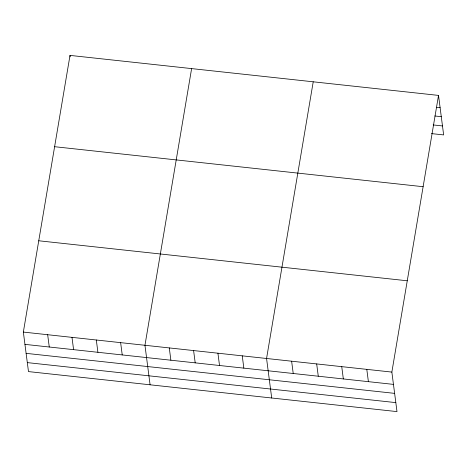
<?xml version="1.0" encoding="UTF-8"?>
<svg xmlns="http://www.w3.org/2000/svg" width="467" height="467" viewBox="0 0 467 467"><rect width="100%" height="100%" fill="white"/><g stroke="black" fill="none" stroke-linecap="round" stroke-linejoin="round"><path stroke-width="0.7" d="M438.519 95.408L391.86 372.088L396.991 411.602L28.481 371.592L23.35 332.078L70.009 55.398L438.519 95.408L443.65 134.922L431.479 133.603M191.616 68.602L144.957 345.282L150.088 384.796M313.223 81.807L266.564 358.481L271.701 398.001M436.534 107.317L440.112 107.708M434.835 115.985L441.28 116.686M433.178 124.928L442.483 125.944M54.61 146.702L423.12 186.712M38.749 240.774L407.259 280.784M23.35 332.078L391.86 372.088M24.949 344.372L393.453 384.382M26.111 353.356L394.621 393.366M27.314 362.608L395.823 402.618M366.799 369.368L368.399 381.662M341.739 366.648L343.338 378.941M316.684 363.927L318.278 376.221M291.624 361.207L293.223 373.501M242.245 355.842L243.844 368.142M217.926 353.204L219.519 365.498M193.601 350.559L195.2 362.859M169.282 347.921L170.875 360.215M120.638 342.638L122.231 354.938M70.009 55.398L70.196 56.846M96.313 339.999L97.912 352.293M71.994 337.355L73.588 349.655M47.669 334.716L49.269 347.01"/></g></svg>
